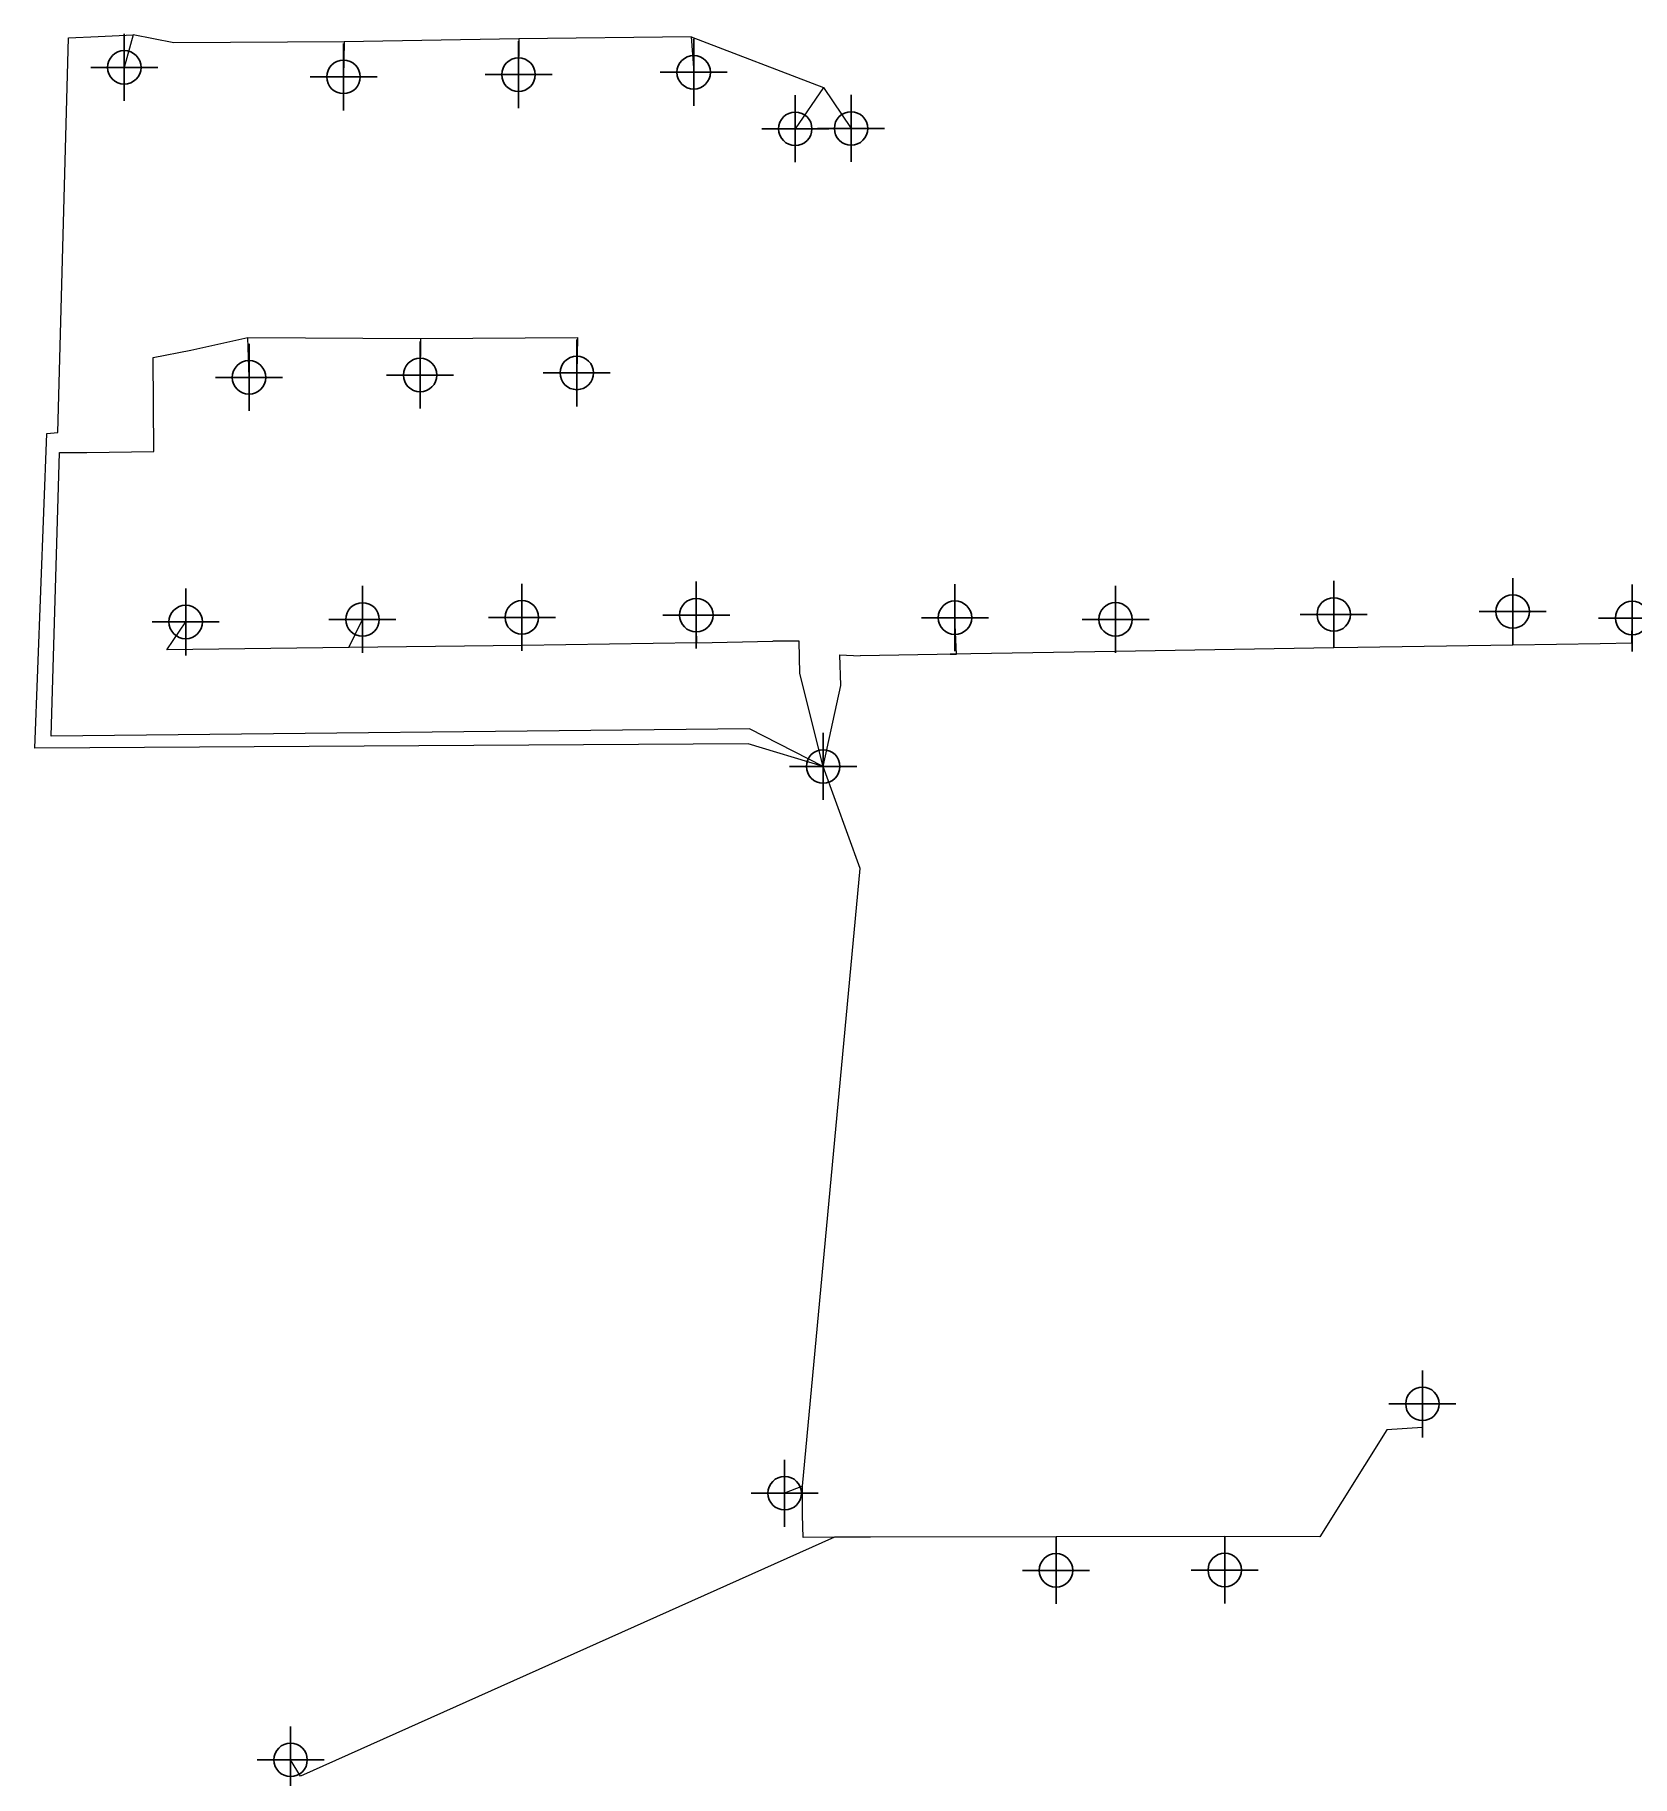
# Model space of a CAD drawing. Header units: millimetres. Extents: x 692 to 835, y 672 to 828.
import ezdxf

# ---------------------------------------------------------------- set-up
doc = ezdxf.new("R2010")
doc.units = ezdxf.units.MM
doc.header["$PDMODE"] = 34
doc.header["$PDSIZE"] = 3
doc.linetypes.add('DASHED', pattern=[0.75, 0.5, -0.25])
for name, color, linetype in [('Cargas3f', 5, 'Continuous'), ('CT', 1, 'Continuous'), ('UFD TRAMOS BT AEREOS', 4, 'Continuous'), ('UFD TRAMOS BT SUBTERRANEOS', 3, 'DASHED')]:
    doc.layers.add(name, color=color, linetype=linetype)

msp = doc.modelspace()

# ---------------------------------------------------------------- linework, layer by layer
at = {"layer": 'Cargas3f'}
for p in [(699.66, 825.31), (719.29, 824.46), (734.96, 824.66), (750.65, 824.87), (759.74, 819.81), (764.74, 819.84), (710.83, 797.55), (726.15, 797.76), (740.18, 797.95), (823.98, 776.58), (705.16, 775.65), (720.99, 775.87), (735.26, 776.06), (750.88, 776.26), (774.04, 776.03), (788.42, 775.88), (807.96, 776.32), (834.68, 776), (815.9, 705.63), (758.79, 697.63), (783.09, 690.72), (798.2, 690.75), (714.55, 673.75)]:
    msp.add_point(p, dxfattribs=at)
at = {"layer": 'CT'}
msp.add_point((762.24, 762.71), dxfattribs=at)
at = {"layer": 'UFD TRAMOS BT AEREOS', "color": 4, "linetype": 'Continuous', "lineweight": 13}
for p, q in [((697.31, 828.07), (700.47, 828.23)), ((700.47, 828.23), (699.66, 825.31)), ((704.11, 827.51), (700.47, 828.23)), ((750.41, 828.06), (734.98, 827.86)), ((750.41, 828.06), (750.65, 824.87)), ((750.41, 828.06), (762.28, 823.52)), ((719.34, 827.6), (704.11, 827.51)), ((719.34, 827.6), (719.29, 824.46)), ((734.98, 827.86), (719.34, 827.6)), ((734.98, 827.86), (734.96, 824.66)), ((762.28, 823.52), (759.74, 819.81)), ((762.28, 823.52), (764.74, 819.84)), ((702.25, 799.34), (705.61, 799.98)), ((705.61, 799.98), (710.73, 801.11)), ((710.83, 797.55), (710.73, 801.11)), ((710.73, 801.11), (726.17, 801.04)), ((726.17, 801.04), (726.15, 797.76)), ((726.17, 801.04), (740.25, 801.11)), ((740.25, 801.11), (740.18, 797.95)), ((702.31, 790.9), (702.25, 799.34)), ((696.3, 790.83), (702.31, 790.9)), ((823.98, 773.58), (823.98, 776.58)), ((703.47, 773.15), (705.16, 775.65)), ((719.78, 773.35), (720.99, 775.87)), ((735.28, 773.53), (735.26, 776.06)), ((750.94, 773.78), (750.88, 776.26)), ((774.17, 772.76), (774.04, 776.03)), ((788.42, 773), (788.42, 775.88)), ((807.96, 773.32), (807.96, 776.32)), ((834.66, 773.75), (834.68, 776)), ((735.28, 773.53), (719.78, 773.35)), ((750.94, 773.78), (735.28, 773.53)), ((750.94, 773.78), (757.73, 773.92)), ((823.98, 773.58), (810.12, 773.35)), ((831.82, 773.7), (823.98, 773.58)), ((834.66, 773.75), (831.82, 773.7)), ((719.78, 773.35), (703.47, 773.15)), ((774.17, 772.76), (765.54, 772.63)), ((788.42, 773), (773.62, 772.76)), ((773.62, 772.76), (774.17, 772.76)), ((807.96, 773.32), (788.42, 773)), ((810.12, 773.35), (807.96, 773.32)), ((815.9, 703.51), (815.9, 705.63)), ((812.7, 703.32), (806.71, 693.73)), ((815.9, 703.51), (812.7, 703.32)), ((760.45, 693.67), (760.39, 695.67)), ((763.24, 693.68), (715.44, 672.29)), ((763.24, 693.68), (760.45, 693.67)), ((766.49, 693.69), (763.24, 693.68)), ((783.09, 693.72), (766.49, 693.69)), ((798.2, 693.75), (783.09, 693.72)), ((783.09, 693.72), (783.09, 690.72)), ((798.2, 693.75), (798.2, 690.75)), ((806.71, 693.73), (798.2, 693.75)), ((715.44, 672.29), (714.55, 673.75))]:
    msp.add_line(p, q, dxfattribs=at)
at = {"layer": 'UFD TRAMOS BT SUBTERRANEOS', "color": 80, "linetype": 'Continuous', "lineweight": 13, "true_color": 0x55ff00}
for p, q in [((694.67, 827.97), (697.31, 828.07)), ((693.7, 792.62), (694.67, 827.97)), ((691.65, 764.34), (692.72, 792.52)), ((692.72, 792.52), (693.7, 792.62)), ((693.11, 765.42), (693.85, 790.83)), ((693.85, 790.83), (696.3, 790.83)), ((760.09, 773.92), (757.73, 773.92)), ((760.14, 771.02), (760.09, 773.92)), ((763.82, 769.96), (763.73, 772.71)), ((763.73, 772.71), (765.54, 772.63)), ((762.24, 762.71), (760.14, 771.02)), ((762.24, 762.71), (763.82, 769.96)), ((755.63, 766.08), (693.11, 765.42)), ((762.24, 762.71), (755.63, 766.08)), ((755.53, 764.73), (691.65, 764.34)), ((762.24, 762.71), (755.53, 764.73)), ((765.56, 753.58), (762.24, 762.71)), ((760.39, 698.25), (765.56, 753.58)), ((760.39, 698.25), (758.79, 697.63)), ((760.39, 695.67), (760.39, 698.25))]:
    msp.add_line(p, q, dxfattribs=at)

doc.saveas('drawing.dxf')
